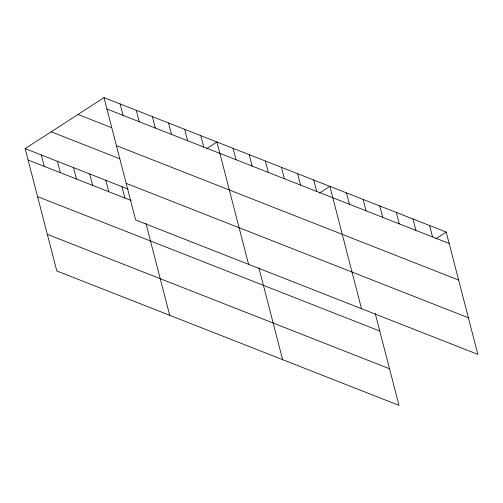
<?xml version="1.0" encoding="UTF-8"?>
<svg xmlns="http://www.w3.org/2000/svg" width="503" height="503" viewBox="0 0 503 503"><rect width="100%" height="100%" fill="white"/><g stroke="black" fill="none" stroke-linecap="round" stroke-linejoin="round"><path stroke-width="0.75" d="M375.232 313.47L398.998 405.361L56.782 270.941L25.15 148.624L104.002 97.639L446.218 232.059L477.85 354.376L135.634 219.962L104.002 97.639M206.526 148.731L216.931 141.997L248.564 264.314M319.455 193.083L329.861 186.355L361.5 308.672M435.805 238.787L446.218 232.059M106.95 109.038L449.166 243.458M77.984 114.464L111.647 127.687M116.419 145.644L458.629 280.058M51.174 131.799L119.909 158.797M126.171 183.356L468.381 317.77M25.15 148.624L128.259 189.122M28.099 160.023L131.208 200.521M37.562 196.623L379.778 331.043M47.32 234.335L389.529 368.756M429.593 225.526L432.542 236.926M412.976 219L415.918 230.399M396.351 212.473L399.3 223.866M379.727 205.941L382.676 217.34M363.109 199.414L366.052 210.814M346.485 192.888L349.434 204.281M313.727 180.017L316.676 191.417M297.6 173.68L300.543 185.079M281.466 167.348L284.415 178.741M265.333 161.01L268.281 172.403M249.199 154.673L252.148 166.072M233.065 148.335L236.014 159.734M258.882 267.772L282.642 359.658M200.798 135.659L203.746 147.058M184.664 129.321L187.613 140.721M168.536 122.99L171.479 134.383M152.403 116.652L155.352 128.045M136.269 110.314L139.218 121.713M120.135 103.976L123.084 115.376M145.952 223.414L169.712 315.299M121.946 186.644L124.895 198.044M105.812 180.307L108.761 191.706M89.685 173.969L92.627 185.368M73.551 167.631L76.494 179.03M57.417 161.293L60.366 172.692M41.284 154.962L44.233 166.355"/></g></svg>
